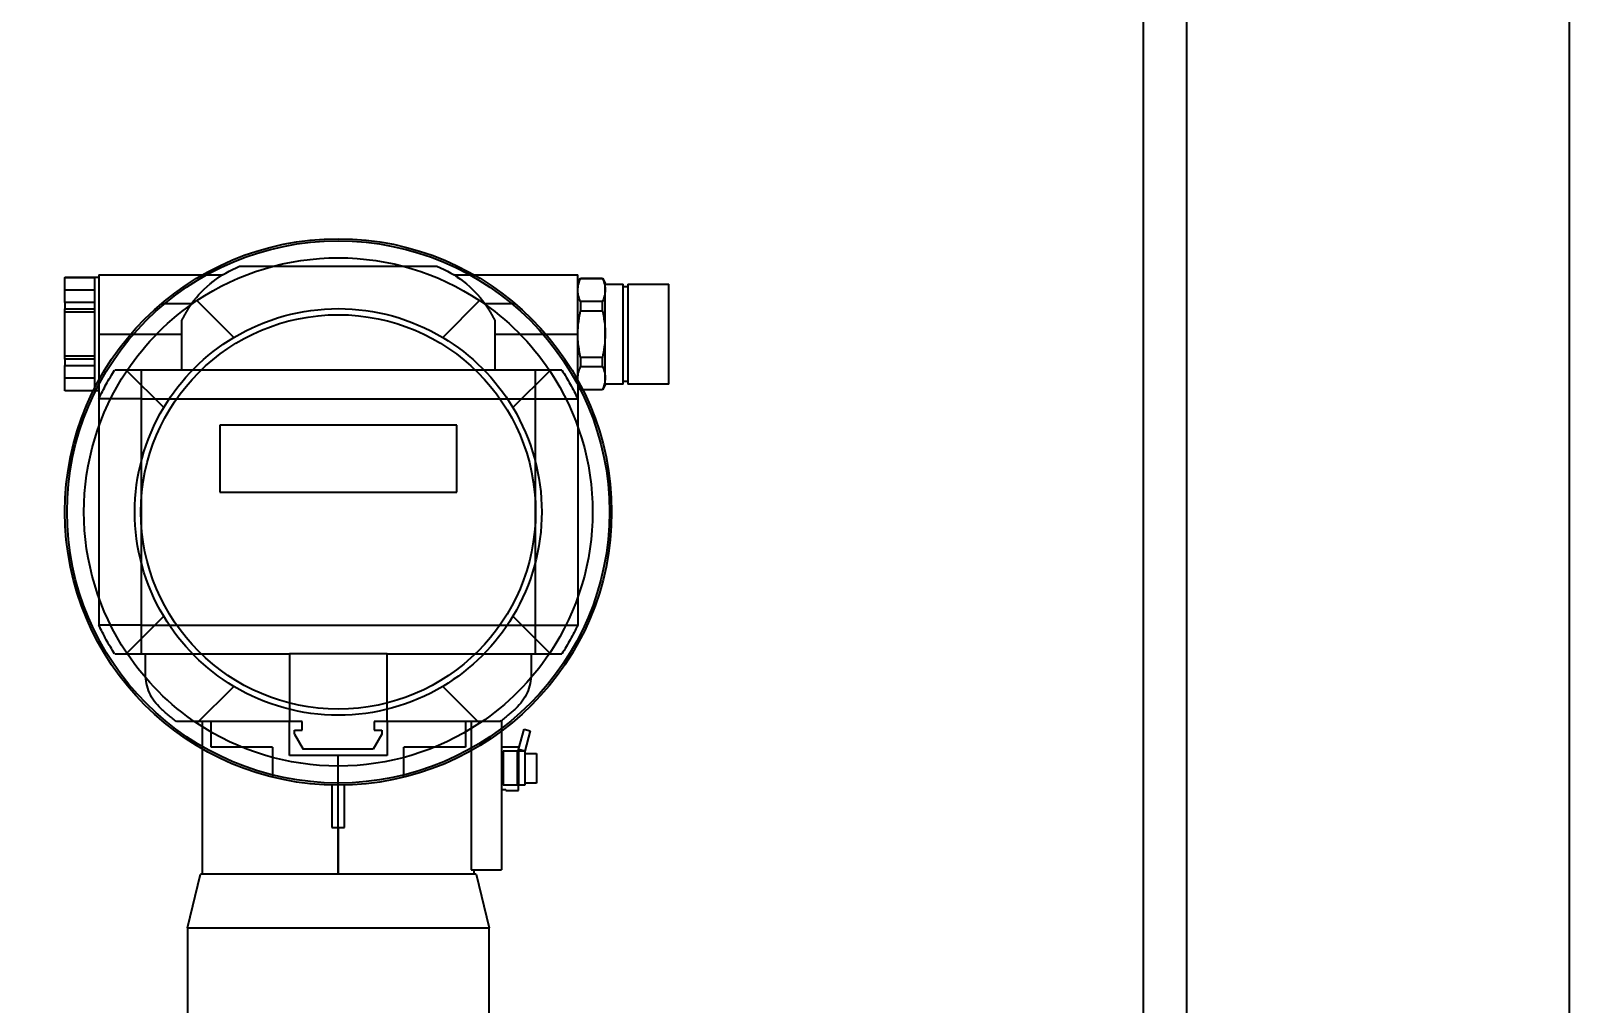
# Model space of a CAD drawing. Header units: metres. Extents: x 0 to 63075, y 0 to 44550.
# Drawn here: x 37087.5 to 37453.5, y 17547.8 to 17777.5 of the extents above; entities that cross this region are included whole.
import ezdxf

# ---------------------------------------------------------------- set-up
doc = ezdxf.new("R2010")
doc.units = ezdxf.units.M
doc.header["$LTSCALE"] = 75
doc.linetypes.add('HIDDEN2', pattern=[4.7625, 3.175, -1.5875])
for name, color, linetype in [('SDM', 7, 'Continuous'), ('SL1', 8, 'Continuous'), ('SL4', 4, 'Continuous'), ('ST1', 7, 'HIDDEN2')]:
    doc.layers.add(name, color=color, linetype=linetype)
doc.styles.add('ROMANS', font='ROMANS.SHX')
doc.dimstyles.new('75___1-75', dxfattribs={"dimscale": 75, "dimtxt": 2.5, "dimasz": 2, "dimexe": 1.5, "dimexo": 1, "dimgap": 0.5, "dimtad": 1, "dimdec": 0, "dimzin": 12, "dimtxsty": 'ROMANS', "dimcen": 0, "dimclrd": 256, "dimclre": 256, "dimclrt": 3, "dimazin": 3, "dimtfac": 1, "dimtdec": 0, "dimtmove": 0, "dimatfit": 0, "dimfxl": 1, "dimlwd": -1, "dimlwe": -1, "dimarcsym": 0})

# ---------------------------------------------------------------- blocks, each defined once
blk = doc.blocks.new('A$C30d4501c')
at = {"layer": 'SL1'}
for p, q in [((3455.01, 5180), (3455.01, 8455)), ((3545.31, 5155), (3545.31, 8455)), ((3444.81, 5180), (3444.81, 8255))]:
    blk.add_line(p, q, dxfattribs=at)
blk = doc.blocks.new('*D34')
at = {"layer": 'Defpoints', "color": 0, "transparency": 16777216}
for p in [(33418.74, 17728.44), (37150.03, 17728.44), (37007.79, 17285.37)]:
    blk.add_point(p, dxfattribs=at)
at = {"layer": 'SDM', "transparency": 16777216}
for p, q in [((33418.74, 17878.44), (33418.74, 18585.58)), ((37075.03, 17728.44), (33306.24, 17728.44)), ((33418.74, 17285.37), (33418.74, 17728.44)), ((36932.79, 17285.37), (33306.24, 17285.37)), ((33418.74, 17135.37), (33418.74, 16985.37))]:
    blk.add_line(p, q, dxfattribs=at)
for points in [[(33393.74, 17878.44), (33443.74, 17878.44), (33418.74, 17728.44)], [(33393.74, 17135.37), (33443.74, 17135.37), (33418.74, 17285.37)]]:
    blk.add_solid(points, dxfattribs=at)
at = {"layer": 'SDM', "color": 3, "transparency": 16777216, "insert": (33287.49, 18307.01), "char_height": 187.5, "attachment_point": 5, "rotation": 90, "style": 'ROMANS'}
blk.add_mtext('443', dxfattribs=at)
blk = doc.blocks.new('*D36')
at = {"layer": 'Defpoints', "color": 0, "transparency": 16777216}
for p in [(37450.53, 18130.56), (37450.53, 18130.56), (37160.03, 17728.44)]:
    blk.add_point(p, dxfattribs=at)
at = {"layer": 'SDM', "transparency": 16777216}
for p, q in [((37160.03, 17803.44), (37160.03, 18243.06)), ((37450.53, 18205.56), (37450.53, 18243.06)), ((37010.03, 18130.56), (36860.03, 18130.56)), ((37160.03, 18130.56), (37450.53, 18130.56)), ((37600.53, 18130.56), (38307.67, 18130.56))]:
    blk.add_line(p, q, dxfattribs=at)
for points in [[(37010.03, 18155.56), (37010.03, 18105.56), (37160.03, 18130.56)], [(37600.53, 18155.56), (37600.53, 18105.56), (37450.53, 18130.56)]]:
    blk.add_solid(points, dxfattribs=at)
at = {"layer": 'SDM', "color": 3, "transparency": 16777216, "insert": (38029.1, 18261.81), "char_height": 187.5, "attachment_point": 5, "style": 'ROMANS'}
blk.add_mtext('290', dxfattribs=at)
blk = doc.blocks.new('A$C542b401d')
at = {"layer": 'SL4'}
for p, q in [((130.69, 1779), (130, 1777.8)), ((130.69, 1778.94), (130.69, 1779)), ((135.81, 1779), (130.69, 1779)), ((135.81, 1778.94), (130.69, 1778.94)), ((135.81, 1779), (135.81, 1778.94)), ((136.5, 1777.8), (135.81, 1779)), ((136.5, 1765.8), (136.5, 1779.8)), ((161, 1779.8), (136.5, 1779.8)), ((249.5, 1779.8), (225, 1779.8)), ((249.5, 1779.8), (249.5, 1765.8)), ((257.5, 1779.2), (249.5, 1779.2)), ((257.5, 1779.18), (250.5, 1779.18)), ((250.5, 1779.18), (250.5, 1773.21)), ((257.5, 1779.2), (257.5, 1779.18)), ((257.5, 1773.21), (257.5, 1779.18)), ((124.67, 1777.6), (115, 1777.6)), ((115, 1754), (115, 1777.6)), ((124.67, 1777.6), (124.67, 1754)), ((125.75, 1777.01), (124.67, 1777.01)), ((130, 1777.6), (125.75, 1777.6)), ((125.75, 1754), (125.75, 1777.6)), ((130, 1776.19), (130, 1777.8)), ((130, 1765.8), (130, 1776.19)), ((130.69, 1771.3), (130.69, 1773.45)), ((130.69, 1773.45), (135.81, 1773.45)), ((135.81, 1771.3), (130.69, 1771.3)), ((135.81, 1773.45), (135.81, 1771.3)), ((159.66, 1773.69), (168.36, 1764.99)), ((217.64, 1764.99), (226.34, 1773.69)), ((250.5, 1773.21), (257.5, 1773.21)), ((257.5, 1771.77), (250.5, 1771.77)), ((250.5, 1771.77), (250.5, 1759.84)), ((257.5, 1773.21), (257.5, 1771.77)), ((257.5, 1759.84), (257.5, 1771.77)), ((130, 1755.41), (130, 1765.8)), ((136.5, 1754.92), (136.5, 1765.8)), ((144.05, 1765.8), (136.5, 1765.8)), ((249.5, 1765.8), (241.95, 1765.8)), ((249.5, 1765.8), (249.5, 1754.92)), ((130.69, 1758.16), (130.69, 1760.3)), ((130.69, 1760.3), (135.81, 1760.3)), ((135.81, 1760.3), (135.81, 1758.16)), ((135.81, 1758.16), (130.69, 1758.16)), ((151.81, 1748.45), (143.11, 1757.14)), ((242.89, 1757.14), (234.19, 1748.45)), ((250.5, 1759.84), (257.5, 1759.84)), ((257.5, 1758.39), (250.5, 1758.39)), ((250.5, 1758.39), (250.5, 1753.03)), ((257.5, 1759.84), (257.5, 1758.39)), ((257.5, 1752.43), (257.5, 1758.39)), ((115, 1754), (124.67, 1754)), ((124.67, 1754.59), (125.75, 1754.59)), ((125.75, 1754), (130, 1754)), ((130, 1753.8), (130, 1755.41)), ((130, 1753.8), (130.69, 1752.6)), ((136.38, 1754.4), (136.5, 1755.41)), ((130.69, 1752.66), (135.32, 1752.66)), ((130.69, 1752.6), (130.69, 1752.66)), ((130.69, 1752.6), (135.29, 1752.6)), ((250.8, 1752.43), (257.5, 1752.43)), ((250.81, 1752.4), (257.5, 1752.4)), ((257.5, 1752.43), (257.5, 1752.4)), ((165.06, 1744.29), (220.94, 1744.29)), ((165.06, 1728.46), (165.06, 1744.29)), ((220.94, 1744.29), (220.94, 1728.46)), ((220.94, 1728.46), (165.06, 1728.46)), ((143.11, 1690.46), (151.81, 1699.16)), ((234.19, 1699.16), (242.89, 1690.46)), ((168.36, 1682.61), (159.66, 1673.92)), ((226.34, 1673.92), (217.64, 1682.61)), ((149.15, 1672.52), (147.71, 1672.13)), ((150.45, 1667.69), (149.15, 1672.52)), ((147.71, 1672.13), (149, 1667.3)), ((154.5, 1672.05), (154.5, 1639.3)), ((146.2, 1666.8), (146.2, 1659.8)), ((149, 1666.8), (146.2, 1666.8)), ((149, 1667.3), (150.45, 1667.69)), ((149, 1667.3), (149, 1659.3)), ((149, 1667.3), (150.8, 1667.3)), ((150.5, 1668.3), (154.5, 1668.3)), ((150.5, 1668.3), (150.5, 1667.3)), ((150.8, 1667.3), (150.8, 1659.3)), ((150.8, 1667.3), (154.1, 1667.3)), ((154.1, 1667.3), (154.1, 1659.3)), ((161.67, 1667.42), (161.67, 1639.3)), ((225, 1638.3), (225, 1667.8)), ((146.2, 1659.8), (149, 1659.8)), ((149, 1659.3), (150.8, 1659.3)), ((150.5, 1658), (150.5, 1659.3)), ((153.5, 1658), (150.5, 1658)), ((150.8, 1659.3), (154.1, 1659.3)), ((154.5, 1658.3), (153.5, 1658.3)), ((153.5, 1658), (153.5, 1658.3)), ((191.5, 1649.3), (191.5, 1659.32)), ((194.5, 1659.32), (194.5, 1649.3)), ((194.5, 1649.3), (191.5, 1649.3)), ((193, 1649.3), (193, 1638.3)), ((161.67, 1639.3), (154.5, 1639.3)), ((160.5, 1638.3), (157.4, 1625.6)), ((160.5, 1638.3), (225.5, 1638.3)), ((161, 1639.3), (161, 1638.3)), ((228.6, 1625.6), (225.5, 1638.3)), ((228.6, 1625.6), (157.4, 1625.6)), ((157.4, 1601.8), (157.4, 1625.6)), ((228.6, 1625.6), (228.6, 1601.8))]:
    blk.add_line(p, q, dxfattribs=at)
for centre, radius, start, end in [((193, 1723.8), 64.5, 90, 270), ((193, 1723.8), 64, 90, 270), ((193, 1723.8), 64.5, 270, 90), ((193, 1723.8), 64, 270, 90), ((193, 1723.8), 60, 90, 123.7553), ((193, 1723.8), 60, 56.2447, 90), ((193, 1723.8), 60, 123.7553, 146.2447), ((193, 1723.8), 48, 90, 120.892), ((193, 1723.8), 48, 59.108, 90), ((193, 1723.8), 60, 33.7553, 56.2447), ((193, 1723.8), 46.56, 90, 270), ((193, 1723.8), 46.56, 270, 90), ((193, 1723.8), 48, 120.892, 149.108), ((193, 1723.8), 48, 30.892, 59.108), ((193, 1723.8), 60, 146.2447, 213.7553), ((193, 1723.8), 60, 326.2447, 33.7553), ((193, 1723.8), 48, 149.108, 210.892), ((193, 1723.8), 48, 329.108, 30.892), ((193, 1723.8), 48, 210.892, 239.108), ((193, 1723.8), 48, 300.892, 329.108), ((193, 1723.8), 60, 213.7553, 236.2447), ((193, 1723.8), 60, 303.7553, 326.2447), ((193, 1723.8), 48, 239.108, 270), ((193, 1723.8), 48, 270, 300.892), ((193, 1723.8), 60, 236.2447, 270), ((193, 1723.8), 60, 270, 303.7553), ((149, 1667.3), 1.5, 0, 15)]:
    blk.add_arc(centre, radius, start, end, dxfattribs=at)
for points, knots in [([(130.69, 1778.94), (130.47, 1778.43), (130.08, 1777.53), (130.03, 1776.6), (130, 1776.19)], [0, 0, 0, 0, 0.563596, 1, 1, 1, 1]), ([(136.5, 1776.19), (136.46, 1776.71), (136.38, 1777.64), (135.99, 1778.54), (135.81, 1778.94)], [0, 0, 0, 0, 0.554654, 1, 1, 1, 1]), ([(130, 1776.19), (130.04, 1775.68), (130.12, 1774.75), (130.51, 1773.85), (130.69, 1773.45)], [0, 0, 0, 0, 0.554654, 1, 1, 1, 1]), ([(135.81, 1773.45), (136.03, 1773.96), (136.42, 1774.86), (136.47, 1775.79), (136.5, 1776.19)], [0, 0, 0, 0, 0.563596, 1, 1, 1, 1]), ([(130.69, 1771.3), (130.47, 1770.28), (130.08, 1768.46), (130.03, 1766.61), (130, 1765.8)], [0, 0, 0, 0, 0.563596, 1, 1, 1, 1]), ([(136.5, 1765.8), (136.46, 1766.83), (136.38, 1768.68), (135.99, 1770.5), (135.81, 1771.3)], [0, 0, 0, 0, 0.554654, 1, 1, 1, 1]), ([(130, 1765.8), (130.04, 1764.77), (130.12, 1762.92), (130.51, 1761.11), (130.69, 1760.3)], [0, 0, 0, 0, 0.554654, 1, 1, 1, 1]), ([(135.81, 1760.3), (136.03, 1761.33), (136.42, 1763.14), (136.47, 1764.99), (136.5, 1765.8)], [0, 0, 0, 0, 0.563596, 1, 1, 1, 1]), ([(130.69, 1758.16), (130.47, 1757.65), (130.08, 1756.74), (130.03, 1755.81), (130, 1755.41)], [0, 0, 0, 0, 0.563596, 1, 1, 1, 1]), ([(136.5, 1755.41), (136.46, 1755.92), (136.38, 1756.85), (135.99, 1757.76), (135.81, 1758.16)], [0, 0, 0, 0, 0.554654, 1, 1, 1, 1]), ([(130, 1755.41), (130.04, 1754.9), (130.12, 1753.97), (130.51, 1753.06), (130.69, 1752.66)], [0, 0, 0, 0, 0.554654, 1, 1, 1, 1])]:
    blk.add_open_spline(points, degree=3, knots=knots, dxfattribs=at)
at = {"layer": 'ST1'}
for p, q in [((165.75, 1779.8), (161, 1779.8)), ((216.29, 1781.8), (169.71, 1781.8)), ((225, 1779.8), (220.25, 1779.8)), ((250.5, 1776.19), (257.5, 1776.19)), ((158.41, 1773.01), (151.3, 1773.01)), ((234.7, 1773.01), (227.59, 1773.01)), ((250.5, 1773.21), (250.5, 1771.77)), ((156, 1765.8), (156, 1769.01)), ((230, 1769.01), (230, 1765.8)), ((250.5, 1771), (257.5, 1771)), ((156, 1765.8), (136.5, 1765.8)), ((156, 1757.3), (156, 1765.8)), ((249.5, 1765.8), (230, 1765.8)), ((230, 1765.8), (230, 1757.3)), ((250.5, 1760.61), (257.5, 1760.61)), ((140.24, 1757.3), (156, 1757.3)), ((146.5, 1750.52), (146.5, 1757.3)), ((156, 1757.3), (230, 1757.3)), ((230, 1757.3), (245.76, 1757.3)), ((239.5, 1757.3), (239.5, 1750.52)), ((250.5, 1759.84), (250.5, 1758.39)), ((135.81, 1752.6), (136.5, 1753.8)), ((136.5, 1754.92), (136.5, 1697.08)), ((249.5, 1754.92), (249.5, 1697.08)), ((250.5, 1755.41), (257.5, 1755.41)), ((250.5, 1753.03), (250.5, 1752.43)), ((135.29, 1752.6), (135.81, 1752.6)), ((135.32, 1752.66), (135.81, 1752.66)), ((135.81, 1752.66), (135.81, 1752.6)), ((146.5, 1750.52), (136.5, 1750.52)), ((146.5, 1697.08), (146.5, 1750.52)), ((239.5, 1750.52), (146.5, 1750.52)), ((239.5, 1750.52), (249.5, 1750.52)), ((239.5, 1750.52), (239.5, 1697.08)), ((249.5, 1752.4), (250.81, 1752.4)), ((250.5, 1752.43), (250.8, 1752.43)), ((146.5, 1697.08), (136.5, 1697.08)), ((146.5, 1690.3), (146.5, 1697.08)), ((239.5, 1697.08), (146.5, 1697.08)), ((239.5, 1697.08), (249.5, 1697.08)), ((239.5, 1697.08), (239.5, 1690.3)), ((147.5, 1690.3), (140.24, 1690.3)), ((147.5, 1690.3), (147.5, 1685.57)), ((181.5, 1690.3), (147.5, 1690.3)), ((181.5, 1674.3), (181.5, 1690.3)), ((181.5, 1690.3), (204.5, 1690.3)), ((204.5, 1690.3), (204.5, 1674.3)), ((238.5, 1690.3), (204.5, 1690.3)), ((245.76, 1690.3), (238.5, 1690.3)), ((238.5, 1685.57), (238.5, 1690.3)), ((154.5, 1674.57), (154.5, 1672.05)), ((154.84, 1674.3), (163, 1674.3)), ((161.67, 1674.3), (161.67, 1667.42)), ((163, 1674.3), (181.5, 1674.3)), ((163, 1674.3), (163, 1668.3)), ((181.5, 1674.3), (181.5, 1666.3)), ((181.5, 1674.3), (184.5, 1674.3)), ((184.5, 1674.3), (184.5, 1672.3)), ((201.5, 1672.3), (201.5, 1674.3)), ((201.5, 1674.3), (204.5, 1674.3)), ((204.5, 1674.3), (223, 1674.3)), ((204.5, 1666.3), (204.5, 1674.3)), ((223, 1674.3), (231.16, 1674.3)), ((223, 1668.3), (223, 1674.3)), ((225, 1667.8), (225, 1674.3)), ((182.7, 1672.3), (182.7, 1671.35)), ((184.5, 1672.3), (182.7, 1672.3)), ((182.7, 1671.35), (184.75, 1667.8)), ((203.3, 1671.35), (201.25, 1667.8)), ((203.3, 1672.3), (201.5, 1672.3)), ((203.3, 1671.35), (203.3, 1672.3)), ((149, 1667.3), (150.45, 1667.69)), ((150.5, 1667.3), (150.5, 1659.3)), ((150.8, 1667.3), (150.8, 1659.3)), ((163, 1668.3), (177.51, 1668.3)), ((177.51, 1661.19), (177.51, 1668.3)), ((181.5, 1666.3), (193, 1666.3)), ((184.75, 1667.8), (201.25, 1667.8)), ((193, 1638.3), (193, 1666.3)), ((193, 1666.3), (204.5, 1666.3)), ((208.49, 1668.3), (208.49, 1661.19)), ((208.49, 1668.3), (223, 1668.3))]:
    blk.add_line(p, q, dxfattribs=at)
for centre, radius, start, end in [((179.4, 1757.67), 26, 111.8748, 143.8454), ((206.6, 1757.67), 26, 36.1546, 68.1252), ((193, 1723.8), 62.5, 147.5882, 154.6889), ((193, 1723.8), 62.5, 25.3111, 32.4118), ((193, 1723.8), 62.5, 205.3111, 212.4118), ((193, 1723.8), 62.5, 327.5882, 334.6889), ((158.5, 1685.57), 11, 180, 227.9404), ((227.5, 1685.57), 11, 312.0596, 0), ((193, 1723.8), 62.5, 227.9404, 232.3728), ((193, 1723.8), 62.5, 307.6272, 312.0596)]:
    blk.add_arc(centre, radius, start, end, dxfattribs=at)
for points, knots in [([(164.42, 1778.93), (164.42, 1778.93), (164.86, 1779.25), (165.52, 1779.66), (165.68, 1779.76), (165.75, 1779.8)], [0, 0, 0, 0, 0.001198, 0.526796, 1, 1, 1, 1]), ([(220.25, 1779.8), (220.32, 1779.76), (220.42, 1779.7), (221, 1779.33), (221.74, 1778.82), (222.56, 1778.23), (223.22, 1777.65), (223.38, 1777.51)], [0, 0, 0, 0, 0.279899, 0.430347, 0.591441, 0.899119, 1, 1, 1, 1]), ([(156, 1769.01), (156.4, 1769.79), (157.18, 1771.29), (158.1, 1772.57), (158.55, 1773.19)], [0, 0, 0, 0, 0.518711, 1, 1, 1, 1]), ([(227.51, 1773.1), (227.94, 1772.51), (228.84, 1771.26), (229.6, 1769.79), (230, 1769.01)], [0, 0, 0, 0, 0.469791, 1, 1, 1, 1]), ([(135.81, 1752.66), (136.05, 1753.17), (136.32, 1753.74), (136.38, 1754.33), (136.38, 1754.4)], [0, 0, 0, 0, 0.88934, 1, 1, 1, 1])]:
    blk.add_open_spline(points, degree=3, knots=knots, dxfattribs=at)

msp = doc.modelspace()

# ---------------------------------------------------------------- block references
at = {"layer": 'SDM'}
msp.add_blockref('A$C30d4501c', (33905.22, 10780.37), dxfattribs=at)
at = {"layer": 'SDM', "xscale": -1}
msp.add_blockref('A$C542b401d', (37353.03, 15940.14), dxfattribs=at)

# ---------------------------------------------------------------- dimensions: what is measured, and where the dimension line sits
at = {"layer": 'SDM'}
dim = msp.add_linear_dim(base=(33418.74, 17728.44), p1=(37007.79, 17285.37), p2=(37150.03, 17728.44), angle=90, dimstyle='75___1-75', dxfattribs=at)
dim.commit()
dim.dimension.update_dxf_attribs({"geometry": '*D34', "text_midpoint": (33287.49, 18307.01)})
dim = msp.add_linear_dim(base=(37450.53197743, 18130.55586013), p1=(37160.03197743, 17728.43902419), p2=(37450.53197743, 18130.55586013), dimstyle='75___1-75', dxfattribs=at)
dim.commit()
dim.dimension.update_dxf_attribs({"geometry": '*D36', "text_midpoint": (38029.103406, 18261.80586013)})

doc.saveas('drawing.dxf')
